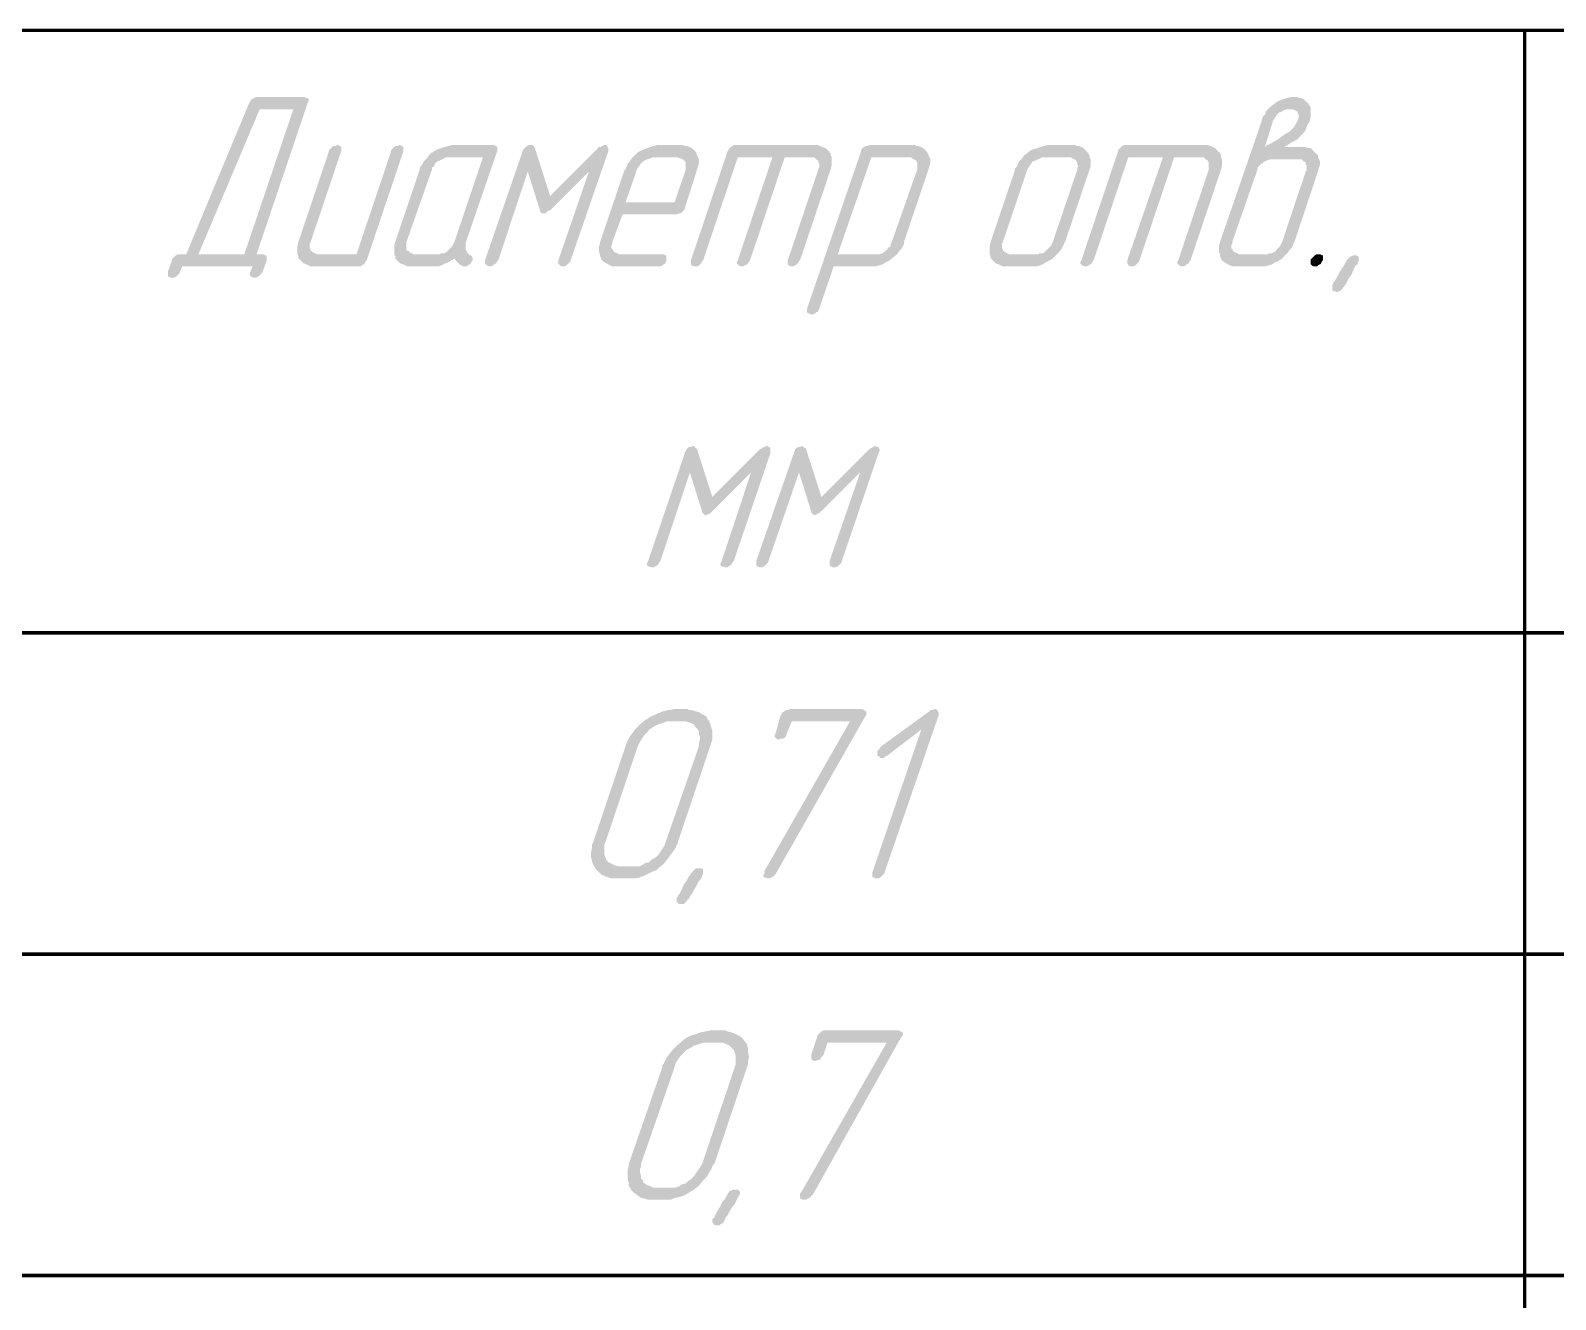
# Model space of a CAD drawing. Extents: x 346 to 4955, y 45 to 639.
# Drawn here: x 1236.69 to 1274.54, y 162.21 to 193.71 of the extents above; entities that cross this region are included whole.
import ezdxf

# ---------------------------------------------------------------- set-up
doc = ezdxf.new("R2010")
doc.units = 0
doc.header["$MEASUREMENT"] = 0
doc.layers.add('PDF _Геометрия', color=7, linetype='CONTINUOUS')
doc.layers.add('PDF _Сплошная заливка', color=7, linetype='CONTINUOUS')

msp = doc.modelspace()

# ---------------------------------------------------------------- hatches: boundary and pattern name
at = {"layer": 'PDF _Сплошная заливка', "transparency": 33554559}
h = msp.add_hatch(color=256, dxfattribs=at)
h.paths.add_polyline_path([(1243.211, 191.75), (1242.376, 191.75), (1240.857, 188.155), (1241.996, 188.155)], flags=0)
h.paths.add_polyline_path([(1243.54, 192.028), (1243.565, 192.028), (1243.59, 192.003), (1243.59, 191.952), (1243.565, 191.901), (1242.3, 188.155), (1242.452, 188.155), (1242.502, 188.129), (1242.528, 188.129), (1242.553, 188.079), (1242.553, 188.053), (1242.553, 188.003), (1242.452, 187.724), (1242.452, 187.699), (1242.426, 187.699), (1242.401, 187.648), (1242.376, 187.623), (1242.325, 187.598), (1242.3, 187.572), (1242.249, 187.572), (1242.224, 187.572), (1242.173, 187.598), (1242.148, 187.598), (1242.148, 187.623), (1242.123, 187.674), (1242.148, 187.724), (1242.199, 187.851), (1240.452, 187.851), (1240.402, 187.724), (1240.402, 187.699), (1240.402, 187.699), (1240.376, 187.674), (1240.351, 187.648), (1240.326, 187.623), (1240.3, 187.598), (1240.25, 187.572), (1240.199, 187.572), (1240.174, 187.572), (1240.123, 187.598), (1240.098, 187.598), (1240.098, 187.623), (1240.098, 187.674), (1240.098, 187.724), (1240.199, 188.003), (1240.199, 188.003), (1240.199, 188.028), (1240.25, 188.079), (1240.275, 188.104), (1240.3, 188.129), (1240.351, 188.155), (1240.402, 188.155), (1240.554, 188.155), (1242.123, 191.927), (1242.123, 191.927), (1242.148, 191.952), (1242.173, 192.003), (1242.199, 192.003), (1242.224, 192.028), (1242.274, 192.053), (1242.325, 192.053), (1243.489, 192.053)], flags=0)
h = msp.add_hatch(color=256, dxfattribs=at)
h.paths.add_polyline_path([(1267.987, 191.75), (1267.911, 191.75), (1267.911, 191.75), (1267.861, 191.75), (1267.785, 191.724), (1267.759, 191.699), (1267.709, 191.674), (1267.709, 191.674), (1267.684, 191.674), (1267.633, 191.623), (1267.582, 191.547), (1267.532, 191.471), (1267.329, 190.813), (1267.329, 190.813), (1267.329, 190.813), (1267.355, 190.838), (1267.38, 190.863), (1267.456, 190.889), (1267.532, 190.939), (1267.633, 190.99), (1267.734, 191.066), (1267.835, 191.142), (1267.937, 191.193), (1267.937, 191.193), (1267.962, 191.218), (1267.987, 191.243), (1268.038, 191.294), (1268.089, 191.37), (1268.114, 191.42), (1268.139, 191.471), (1268.139, 191.471), (1268.139, 191.496), (1268.164, 191.522), (1268.164, 191.547), (1268.164, 191.623), (1268.139, 191.648), (1268.139, 191.674), (1268.139, 191.699), (1268.114, 191.699), (1268.089, 191.724), (1268.013, 191.75)], flags=0)
h.paths.add_polyline_path([(1268.164, 190.509), (1267.506, 190.509), (1267.481, 190.509), (1267.456, 190.509), (1267.38, 190.484), (1267.329, 190.458), (1267.279, 190.433), (1267.279, 190.408), (1267.253, 190.408), (1267.203, 190.357), (1267.152, 190.307), (1267.127, 190.205), (1266.519, 188.459), (1266.519, 188.433), (1266.519, 188.433), (1266.519, 188.408), (1266.494, 188.383), (1266.494, 188.307), (1266.519, 188.281), (1266.545, 188.231), (1266.545, 188.231), (1266.57, 188.205), (1266.646, 188.18), (1266.671, 188.155), (1266.722, 188.155), (1267.38, 188.155), (1267.405, 188.155), (1267.43, 188.18), (1267.506, 188.18), (1267.557, 188.205), (1267.608, 188.231), (1267.608, 188.256), (1267.608, 188.256), (1267.633, 188.281), (1267.658, 188.307), (1267.709, 188.357), (1267.734, 188.408), (1267.759, 188.459), (1268.342, 190.205), (1268.342, 190.231), (1268.367, 190.231), (1268.367, 190.256), (1268.367, 190.281), (1268.367, 190.357), (1268.342, 190.382), (1268.342, 190.433), (1268.342, 190.433), (1268.342, 190.433), (1268.291, 190.458), (1268.24, 190.509), (1268.19, 190.509)], flags=0)
h.paths.add_polyline_path([(1268.139, 192.053), (1268.19, 192.028), (1268.24, 192.028), (1268.291, 192.003), (1268.342, 191.952), (1268.392, 191.901), (1268.417, 191.901), (1268.417, 191.876), (1268.443, 191.825), (1268.468, 191.8), (1268.468, 191.724), (1268.468, 191.648), (1268.468, 191.572), (1268.443, 191.471), (1268.443, 191.446), (1268.417, 191.42), (1268.392, 191.37), (1268.367, 191.319), (1268.342, 191.243), (1268.291, 191.167), (1268.215, 191.091), (1268.164, 191.041), (1268.164, 191.041), (1268.139, 191.015), (1268.114, 190.99), (1268.063, 190.965), (1268.013, 190.939), (1267.962, 190.914), (1267.886, 190.863), (1267.81, 190.813), (1268.291, 190.813), (1268.342, 190.813), (1268.392, 190.788), (1268.468, 190.788), (1268.519, 190.737), (1268.569, 190.686), (1268.62, 190.636), (1268.62, 190.636), (1268.645, 190.61), (1268.645, 190.56), (1268.671, 190.509), (1268.696, 190.458), (1268.696, 190.382), (1268.671, 190.307), (1268.645, 190.205), (1268.063, 188.459), (1268.038, 188.433), (1268.038, 188.408), (1268.013, 188.357), (1267.987, 188.307), (1267.937, 188.256), (1267.886, 188.18), (1267.81, 188.104), (1267.734, 188.028), (1267.734, 188.028), (1267.684, 188.003), (1267.658, 187.978), (1267.582, 187.952), (1267.506, 187.902), (1267.43, 187.876), (1267.329, 187.851), (1267.253, 187.851), (1266.57, 187.851), (1266.545, 187.851), (1266.469, 187.876), (1266.418, 187.902), (1266.368, 187.927), (1266.292, 187.978), (1266.241, 188.028), (1266.241, 188.028), (1266.241, 188.053), (1266.216, 188.104), (1266.216, 188.155), (1266.19, 188.205), (1266.19, 188.281), (1266.19, 188.357), (1266.216, 188.459), (1267.253, 191.471), (1267.253, 191.471), (1267.253, 191.496), (1267.279, 191.572), (1267.329, 191.623), (1267.355, 191.699), (1267.43, 191.775), (1267.481, 191.825), (1267.582, 191.901), (1267.582, 191.901), (1267.608, 191.927), (1267.658, 191.952), (1267.709, 191.977), (1267.785, 192.003), (1267.861, 192.028), (1267.962, 192.053), (1268.038, 192.053), (1268.089, 192.053)], flags=0)
for points in [[(1245.919, 190.838), (1245.944, 190.813), (1245.944, 190.788), (1245.944, 190.762), (1245.944, 190.712), (1245.033, 188.003), (1245.033, 188.003), (1245.008, 187.978), (1244.982, 187.927), (1244.957, 187.902), (1244.907, 187.876), (1244.881, 187.851), (1244.831, 187.851), (1243.692, 187.851), (1243.641, 187.851), (1243.59, 187.876), (1243.54, 187.902), (1243.464, 187.927), (1243.413, 187.978), (1243.363, 188.028), (1243.363, 188.028), (1243.337, 188.053), (1243.337, 188.104), (1243.312, 188.155), (1243.312, 188.205), (1243.312, 188.281), (1243.312, 188.357), (1243.337, 188.459), (1244.097, 190.712), (1244.097, 190.712), (1244.097, 190.737), (1244.147, 190.788), (1244.173, 190.813), (1244.198, 190.838), (1244.248, 190.838), (1244.299, 190.863), (1244.324, 190.863), (1244.375, 190.838), (1244.4, 190.813), (1244.4, 190.788), (1244.4, 190.762), (1244.4, 190.712), (1243.641, 188.459), (1243.641, 188.433), (1243.616, 188.433), (1243.616, 188.408), (1243.616, 188.383), (1243.616, 188.307), (1243.641, 188.281), (1243.641, 188.231), (1243.666, 188.231), (1243.692, 188.205), (1243.742, 188.18), (1243.793, 188.155), (1243.818, 188.155), (1244.78, 188.155), (1245.64, 190.712), (1245.64, 190.712), (1245.64, 190.737), (1245.691, 190.788), (1245.716, 190.813), (1245.742, 190.838), (1245.792, 190.838), (1245.843, 190.863), (1245.868, 190.863)], [(1250.98, 190.863), (1251.006, 190.838), (1251.006, 190.813), (1251.031, 190.788), (1251.031, 190.762), (1251.031, 190.712), (1250.095, 188.003), (1250.095, 188.003), (1250.095, 187.978), (1250.044, 187.927), (1250.019, 187.902), (1249.993, 187.876), (1249.943, 187.851), (1249.892, 187.851), (1249.867, 187.851), (1249.841, 187.876), (1249.816, 187.902), (1249.791, 187.927), (1249.791, 187.952), (1249.791, 188.003), (1250.55, 190.205), (1249.588, 189.243), (1249.563, 189.243), (1249.563, 189.243), (1249.513, 189.218), (1249.487, 189.167), (1249.462, 189.167), (1249.437, 189.167), (1249.411, 189.167), (1249.386, 189.167), (1249.361, 189.193), (1249.335, 189.218), (1249.335, 189.243), (1249.032, 190.205), (1248.298, 188.003), (1248.298, 188.003), (1248.272, 187.978), (1248.247, 187.927), (1248.197, 187.902), (1248.171, 187.876), (1248.121, 187.851), (1248.07, 187.851), (1248.07, 187.851), (1248.019, 187.876), (1247.994, 187.902), (1247.969, 187.927), (1247.969, 187.952), (1247.969, 188.003), (1248.905, 190.712), (1248.905, 190.712), (1248.905, 190.737), (1248.93, 190.762), (1248.956, 190.788), (1248.981, 190.813), (1249.006, 190.838), (1249.057, 190.863), (1249.108, 190.863), (1249.108, 190.863), (1249.133, 190.863), (1249.184, 190.838), (1249.209, 190.788), (1249.588, 189.598), (1250.778, 190.788), (1250.778, 190.813), (1250.828, 190.813), (1250.879, 190.838), (1250.93, 190.863), (1250.955, 190.863)], [(1256.244, 190.863), (1256.295, 190.838), (1256.346, 190.813), (1256.422, 190.788), (1256.472, 190.737), (1256.523, 190.686), (1256.523, 190.686), (1256.548, 190.661), (1256.548, 190.61), (1256.573, 190.56), (1256.573, 190.509), (1256.573, 190.433), (1256.573, 190.357), (1256.548, 190.256), (1255.789, 188.003), (1255.789, 188.003), (1255.764, 187.978), (1255.738, 187.927), (1255.713, 187.902), (1255.662, 187.876), (1255.637, 187.851), (1255.586, 187.851), (1255.561, 187.851), (1255.51, 187.876), (1255.485, 187.902), (1255.485, 187.927), (1255.485, 187.952), (1255.485, 188.003), (1256.244, 190.256), (1256.244, 190.256), (1256.244, 190.281), (1256.27, 190.307), (1256.27, 190.332), (1256.27, 190.408), (1256.244, 190.433), (1256.244, 190.458), (1256.244, 190.484), (1256.219, 190.484), (1256.194, 190.509), (1256.143, 190.56), (1256.093, 190.56), (1256.042, 190.56), (1255.409, 190.56), (1254.549, 188.003), (1254.549, 188.003), (1254.523, 187.978), (1254.498, 187.927), (1254.473, 187.902), (1254.422, 187.876), (1254.372, 187.851), (1254.346, 187.851), (1254.321, 187.851), (1254.27, 187.876), (1254.245, 187.902), (1254.22, 187.927), (1254.22, 187.952), (1254.245, 188.003), (1255.105, 190.56), (1254.245, 190.56), (1253.385, 188.003), (1253.385, 188.003), (1253.359, 187.978), (1253.334, 187.927), (1253.309, 187.902), (1253.283, 187.876), (1253.233, 187.851), (1253.182, 187.851), (1253.157, 187.851), (1253.106, 187.876), (1253.081, 187.902), (1253.081, 187.927), (1253.081, 187.952), (1253.081, 188.003), (1253.992, 190.712), (1253.992, 190.712), (1254.017, 190.737), (1254.017, 190.762), (1254.043, 190.788), (1254.068, 190.813), (1254.119, 190.838), (1254.144, 190.863), (1254.22, 190.863), (1256.194, 190.863)], [(1265.912, 190.863), (1265.988, 190.838), (1266.039, 190.813), (1266.089, 190.788), (1266.14, 190.737), (1266.19, 190.686), (1266.216, 190.686), (1266.216, 190.661), (1266.241, 190.61), (1266.241, 190.56), (1266.266, 190.509), (1266.266, 190.433), (1266.266, 190.357), (1266.241, 190.256), (1265.482, 188.003), (1265.482, 188.003), (1265.456, 187.978), (1265.431, 187.927), (1265.381, 187.902), (1265.355, 187.876), (1265.305, 187.851), (1265.254, 187.851), (1265.254, 187.851), (1265.203, 187.876), (1265.178, 187.902), (1265.153, 187.927), (1265.153, 187.952), (1265.178, 188.003), (1265.937, 190.256), (1265.937, 190.256), (1265.937, 190.281), (1265.937, 190.307), (1265.937, 190.332), (1265.937, 190.408), (1265.937, 190.433), (1265.912, 190.458), (1265.912, 190.484), (1265.912, 190.484), (1265.861, 190.509), (1265.811, 190.56), (1265.785, 190.56), (1265.735, 190.56), (1265.077, 190.56), (1264.216, 188.003), (1264.216, 188.003), (1264.216, 187.978), (1264.166, 187.927), (1264.14, 187.902), (1264.115, 187.876), (1264.065, 187.851), (1264.014, 187.851), (1263.989, 187.851), (1263.938, 187.876), (1263.938, 187.902), (1263.913, 187.927), (1263.913, 187.952), (1263.913, 188.003), (1264.798, 190.56), (1263.938, 190.56), (1263.078, 188.003), (1263.078, 188.003), (1263.052, 187.978), (1263.027, 187.927), (1263.002, 187.902), (1262.951, 187.876), (1262.9, 187.851), (1262.875, 187.851), (1262.85, 187.851), (1262.799, 187.876), (1262.774, 187.902), (1262.749, 187.927), (1262.749, 187.952), (1262.774, 188.003), (1263.685, 190.712), (1263.685, 190.712), (1263.685, 190.737), (1263.71, 190.762), (1263.736, 190.788), (1263.761, 190.813), (1263.786, 190.838), (1263.837, 190.863), (1263.887, 190.863), (1265.887, 190.863)], [(1268.746, 188.129), (1268.772, 188.129), (1268.772, 188.079), (1268.772, 188.053), (1268.772, 188.003), (1268.772, 188.003), (1268.746, 187.978), (1268.721, 187.927), (1268.696, 187.902), (1268.645, 187.876), (1268.62, 187.851), (1268.569, 187.851), (1268.544, 187.851), (1268.493, 187.876), (1268.468, 187.902), (1268.468, 187.927), (1268.468, 187.952), (1268.468, 188.003), (1268.468, 188.003), (1268.468, 188.028), (1268.493, 188.053), (1268.519, 188.079), (1268.544, 188.104), (1268.569, 188.129), (1268.62, 188.155), (1268.671, 188.155), (1268.696, 188.155)], [(1269.607, 188.129), (1269.632, 188.104), (1269.658, 188.079), (1269.658, 188.053), (1269.658, 188.028), (1269.658, 188.003), (1269.658, 187.978), (1269.658, 187.978), (1269.658, 187.978), (1269.632, 187.952), (1269.632, 187.902), (1269.582, 187.876), (1269.531, 187.775), (1269.48, 187.648), (1269.404, 187.547), (1269.379, 187.497), (1269.354, 187.446), (1269.329, 187.395), (1269.303, 187.37), (1269.303, 187.345), (1269.278, 187.345), (1269.253, 187.294), (1269.227, 187.269), (1269.202, 187.243), (1269.177, 187.243), (1269.126, 187.218), (1269.101, 187.218), (1269.05, 187.243), (1269.025, 187.243), (1269, 187.269), (1269, 187.294), (1269, 187.319), (1269, 187.345), (1269, 187.37), (1269, 187.37), (1269, 187.395), (1269.025, 187.421), (1269.025, 187.446), (1269.05, 187.471), (1269.126, 187.598), (1269.177, 187.699), (1269.253, 187.826), (1269.278, 187.851), (1269.303, 187.902), (1269.329, 187.952), (1269.354, 187.978), (1269.354, 188.003), (1269.354, 188.003), (1269.404, 188.053), (1269.43, 188.079), (1269.455, 188.104), (1269.48, 188.104), (1269.531, 188.129), (1269.556, 188.129)], [(1255.004, 183.37), (1255.03, 183.37), (1255.055, 183.345), (1255.055, 183.319), (1255.055, 183.269), (1255.055, 183.218), (1254.144, 180.535), (1254.144, 180.535), (1254.119, 180.509), (1254.093, 180.459), (1254.068, 180.433), (1254.017, 180.408), (1253.992, 180.383), (1253.941, 180.383), (1253.916, 180.383), (1253.865, 180.408), (1253.84, 180.408), (1253.815, 180.433), (1253.815, 180.484), (1253.84, 180.535), (1254.574, 182.737), (1253.612, 181.775), (1253.612, 181.775), (1253.587, 181.75), (1253.562, 181.725), (1253.511, 181.699), (1253.486, 181.699), (1253.461, 181.674), (1253.435, 181.674), (1253.41, 181.699), (1253.385, 181.725), (1253.359, 181.75), (1253.359, 181.775), (1253.056, 182.737), (1252.322, 180.535), (1252.322, 180.535), (1252.296, 180.509), (1252.271, 180.459), (1252.246, 180.433), (1252.195, 180.408), (1252.17, 180.383), (1252.119, 180.383), (1252.094, 180.383), (1252.043, 180.408), (1252.018, 180.408), (1251.993, 180.433), (1251.993, 180.484), (1252.018, 180.535), (1252.929, 183.218), (1252.929, 183.243), (1252.929, 183.243), (1252.954, 183.269), (1252.98, 183.319), (1253.005, 183.345), (1253.03, 183.37), (1253.081, 183.37), (1253.132, 183.395), (1253.157, 183.395), (1253.182, 183.37), (1253.207, 183.345), (1253.233, 183.319), (1253.612, 182.13), (1254.802, 183.319), (1254.827, 183.319), (1254.852, 183.345), (1254.903, 183.37), (1254.954, 183.395), (1254.979, 183.395)], [(1257.687, 183.37), (1257.738, 183.37), (1257.738, 183.345), (1257.763, 183.319), (1257.763, 183.269), (1257.738, 183.218), (1256.826, 180.535), (1256.826, 180.535), (1256.826, 180.509), (1256.776, 180.459), (1256.751, 180.433), (1256.725, 180.408), (1256.675, 180.383), (1256.624, 180.383), (1256.599, 180.383), (1256.548, 180.408), (1256.548, 180.408), (1256.523, 180.433), (1256.523, 180.484), (1256.523, 180.535), (1257.282, 182.737), (1256.32, 181.775), (1256.295, 181.775), (1256.295, 181.75), (1256.244, 181.725), (1256.194, 181.699), (1256.194, 181.699), (1256.143, 181.674), (1256.143, 181.674), (1256.118, 181.699), (1256.093, 181.725), (1256.067, 181.75), (1256.067, 181.775), (1255.764, 182.737), (1255.004, 180.535), (1255.004, 180.535), (1255.004, 180.509), (1254.954, 180.459), (1254.928, 180.433), (1254.903, 180.408), (1254.852, 180.383), (1254.802, 180.383), (1254.777, 180.383), (1254.726, 180.408), (1254.726, 180.408), (1254.701, 180.433), (1254.701, 180.484), (1254.701, 180.535), (1255.637, 183.218), (1255.637, 183.243), (1255.637, 183.243), (1255.662, 183.269), (1255.662, 183.319), (1255.713, 183.345), (1255.738, 183.37), (1255.789, 183.37), (1255.839, 183.395), (1255.839, 183.395), (1255.865, 183.37), (1255.915, 183.345), (1255.941, 183.319), (1256.32, 182.13), (1257.51, 183.319), (1257.51, 183.319), (1257.56, 183.345), (1257.611, 183.37), (1257.662, 183.395), (1257.687, 183.395)], [(1257.383, 176.839), (1257.409, 176.813), (1257.434, 176.813), (1257.434, 176.763), (1257.434, 176.712), (1257.434, 176.712), (1257.409, 176.687), (1255.181, 172.763), (1255.181, 172.763), (1255.181, 172.763), (1255.131, 172.712), (1255.08, 172.687), (1255.03, 172.662), (1255.004, 172.662), (1254.979, 172.662), (1254.928, 172.687), (1254.903, 172.687), (1254.878, 172.712), (1254.878, 172.737), (1254.903, 172.788), (1254.903, 172.813), (1254.903, 172.839), (1257.029, 176.56), (1255.586, 176.56), (1255.46, 176.256), (1255.46, 176.256), (1255.46, 176.231), (1255.435, 176.18), (1255.409, 176.155), (1255.359, 176.13), (1255.308, 176.13), (1255.257, 176.104), (1255.257, 176.104), (1255.207, 176.13), (1255.181, 176.155), (1255.156, 176.18), (1255.156, 176.206), (1255.181, 176.256), (1255.308, 176.712), (1255.308, 176.712), (1255.333, 176.737), (1255.359, 176.788), (1255.409, 176.813), (1255.435, 176.839), (1255.485, 176.839), (1255.536, 176.864), (1257.333, 176.864)], [(1259.205, 176.839), (1259.205, 176.813), (1259.231, 176.788), (1259.231, 176.763), (1259.231, 176.712), (1257.889, 172.813), (1257.889, 172.788), (1257.889, 172.788), (1257.839, 172.737), (1257.813, 172.712), (1257.788, 172.687), (1257.738, 172.662), (1257.687, 172.662), (1257.662, 172.662), (1257.611, 172.687), (1257.611, 172.687), (1257.586, 172.712), (1257.586, 172.763), (1257.586, 172.813), (1258.801, 176.358), (1257.94, 175.699), (1257.915, 175.699), (1257.889, 175.674), (1257.864, 175.649), (1257.813, 175.649), (1257.813, 175.649), (1257.788, 175.649), (1257.763, 175.674), (1257.738, 175.699), (1257.712, 175.699), (1257.712, 175.725), (1257.712, 175.775), (1257.712, 175.801), (1257.712, 175.826), (1257.738, 175.851), (1257.763, 175.877), (1257.788, 175.927), (1259.003, 176.813), (1259.003, 176.813), (1259.028, 176.839), (1259.079, 176.839), (1259.129, 176.864), (1259.155, 176.864)], [(1253.334, 172.915), (1253.359, 172.915), (1253.385, 172.864), (1253.385, 172.864), (1253.385, 172.839), (1253.385, 172.788), (1253.385, 172.788), (1253.385, 172.788), (1253.385, 172.763), (1253.359, 172.737), (1253.359, 172.712), (1253.334, 172.662), (1253.258, 172.56), (1253.207, 172.459), (1253.132, 172.332), (1253.106, 172.282), (1253.081, 172.256), (1253.056, 172.206), (1253.03, 172.181), (1253.03, 172.155), (1253.005, 172.155), (1252.98, 172.105), (1252.954, 172.079), (1252.929, 172.054), (1252.904, 172.029), (1252.853, 172.029), (1252.828, 172.029), (1252.777, 172.029), (1252.752, 172.054), (1252.727, 172.079), (1252.727, 172.105), (1252.727, 172.13), (1252.727, 172.155), (1252.727, 172.155), (1252.727, 172.181), (1252.727, 172.181), (1252.752, 172.206), (1252.752, 172.231), (1252.803, 172.282), (1252.853, 172.383), (1252.904, 172.51), (1252.98, 172.611), (1253.005, 172.662), (1253.03, 172.712), (1253.056, 172.737), (1253.081, 172.788), (1253.081, 172.788), (1253.106, 172.813), (1253.132, 172.839), (1253.157, 172.864), (1253.182, 172.889), (1253.207, 172.915), (1253.258, 172.915), (1253.283, 172.915)], [(1258.294, 168.864), (1258.32, 168.839), (1258.345, 168.839), (1258.345, 168.788), (1258.32, 168.738), (1258.32, 168.738), (1258.294, 168.712), (1256.093, 164.788), (1256.093, 164.788), (1256.067, 164.788), (1256.042, 164.738), (1255.966, 164.712), (1255.941, 164.687), (1255.89, 164.687), (1255.865, 164.687), (1255.814, 164.712), (1255.789, 164.712), (1255.789, 164.738), (1255.789, 164.763), (1255.789, 164.814), (1255.789, 164.839), (1255.814, 164.864), (1257.94, 168.586), (1256.472, 168.586), (1256.371, 168.282), (1256.371, 168.282), (1256.346, 168.257), (1256.32, 168.231), (1256.295, 168.181), (1256.27, 168.155), (1256.219, 168.155), (1256.168, 168.13), (1256.143, 168.13), (1256.093, 168.155), (1256.067, 168.181), (1256.067, 168.206), (1256.067, 168.231), (1256.067, 168.282), (1256.219, 168.738), (1256.219, 168.738), (1256.219, 168.763), (1256.27, 168.814), (1256.295, 168.839), (1256.32, 168.864), (1256.371, 168.89), (1256.422, 168.89), (1258.244, 168.89)], [(1254.22, 164.94), (1254.27, 164.94), (1254.27, 164.915), (1254.296, 164.89), (1254.296, 164.864), (1254.296, 164.814), (1254.27, 164.814), (1254.27, 164.814), (1254.27, 164.788), (1254.27, 164.763), (1254.245, 164.738), (1254.22, 164.687), (1254.169, 164.586), (1254.093, 164.485), (1254.017, 164.358), (1253.992, 164.307), (1253.967, 164.282), (1253.941, 164.231), (1253.916, 164.206), (1253.916, 164.181), (1253.916, 164.181), (1253.891, 164.13), (1253.865, 164.105), (1253.815, 164.08), (1253.79, 164.054), (1253.739, 164.054), (1253.739, 164.054), (1253.688, 164.054), (1253.638, 164.08), (1253.638, 164.105), (1253.612, 164.13), (1253.612, 164.156), (1253.612, 164.181), (1253.612, 164.206), (1253.612, 164.206), (1253.638, 164.206), (1253.638, 164.231), (1253.663, 164.257), (1253.688, 164.307), (1253.739, 164.409), (1253.815, 164.535), (1253.865, 164.637), (1253.916, 164.687), (1253.941, 164.738), (1253.967, 164.763), (1253.967, 164.814), (1253.992, 164.814), (1253.992, 164.839), (1254.017, 164.864), (1254.043, 164.915), (1254.093, 164.915), (1254.119, 164.94), (1254.144, 164.94), (1254.169, 164.94)]]:
    msp.add_hatch(color=256, dxfattribs=at).paths.add_polyline_path(points)
h = msp.add_hatch(color=256, dxfattribs=at)
h.paths.add_polyline_path([(1247.918, 190.56), (1247.032, 190.56), (1247.007, 190.56), (1246.956, 190.534), (1246.906, 190.509), (1246.855, 190.484), (1246.805, 190.458), (1246.805, 190.458), (1246.779, 190.458), (1246.729, 190.408), (1246.703, 190.332), (1246.653, 190.307), (1246.653, 190.256), (1246.02, 188.459), (1246.02, 188.433), (1246.02, 188.433), (1246.02, 188.408), (1246.02, 188.383), (1246.02, 188.307), (1246.02, 188.281), (1246.045, 188.231), (1246.071, 188.231), (1246.096, 188.205), (1246.147, 188.18), (1246.197, 188.155), (1246.222, 188.155), (1246.83, 188.155), (1246.855, 188.155), (1246.881, 188.18), (1246.956, 188.18), (1247.007, 188.205), (1247.032, 188.231), (1247.058, 188.256), (1247.058, 188.256), (1247.083, 188.281), (1247.108, 188.307), (1247.159, 188.357), (1247.184, 188.408), (1247.21, 188.459)], flags=0)
h.paths.add_polyline_path([(1248.247, 190.838), (1248.272, 190.813), (1248.272, 190.788), (1248.272, 190.762), (1248.272, 190.712), (1247.488, 188.433), (1247.488, 188.433), (1247.488, 188.408), (1247.488, 188.383), (1247.488, 188.332), (1247.488, 188.281), (1247.513, 188.231), (1247.538, 188.18), (1247.589, 188.129), (1247.614, 188.129), (1247.614, 188.129), (1247.64, 188.104), (1247.665, 188.053), (1247.665, 188.028), (1247.665, 188.003), (1247.665, 188.003), (1247.64, 187.978), (1247.614, 187.927), (1247.589, 187.902), (1247.538, 187.876), (1247.513, 187.851), (1247.463, 187.851), (1247.437, 187.851), (1247.412, 187.851), (1247.387, 187.876), (1247.336, 187.902), (1247.311, 187.927), (1247.26, 187.978), (1247.21, 188.053), (1247.21, 188.053), (1247.184, 188.028), (1247.134, 188.003), (1247.058, 187.952), (1246.982, 187.927), (1246.881, 187.876), (1246.805, 187.851), (1246.703, 187.851), (1246.096, 187.851), (1246.045, 187.851), (1245.995, 187.876), (1245.944, 187.902), (1245.868, 187.927), (1245.818, 187.978), (1245.767, 188.028), (1245.767, 188.028), (1245.742, 188.053), (1245.742, 188.104), (1245.716, 188.155), (1245.716, 188.205), (1245.716, 188.281), (1245.716, 188.357), (1245.742, 188.459), (1246.349, 190.256), (1246.349, 190.281), (1246.349, 190.307), (1246.374, 190.332), (1246.425, 190.408), (1246.45, 190.458), (1246.526, 190.534), (1246.577, 190.61), (1246.653, 190.686), (1246.678, 190.686), (1246.703, 190.712), (1246.754, 190.737), (1246.805, 190.762), (1246.881, 190.788), (1246.956, 190.813), (1247.058, 190.838), (1247.159, 190.863), (1248.197, 190.863)], flags=0)
h = msp.add_hatch(color=256, dxfattribs=at)
h.paths.add_polyline_path([(1252.752, 190.56), (1252.119, 190.56), (1252.094, 190.534), (1252.069, 190.534), (1251.993, 190.509), (1251.942, 190.484), (1251.891, 190.458), (1251.891, 190.458), (1251.866, 190.433), (1251.841, 190.408), (1251.79, 190.332), (1251.74, 190.256), (1251.461, 189.446), (1252.676, 189.446), (1252.954, 190.256), (1252.954, 190.256), (1252.954, 190.281), (1252.954, 190.281), (1252.954, 190.332), (1252.954, 190.382), (1252.954, 190.433), (1252.929, 190.458), (1252.929, 190.458), (1252.929, 190.458), (1252.878, 190.509), (1252.828, 190.534), (1252.803, 190.534)], flags=0)
h.paths.add_polyline_path([(1252.929, 190.838), (1252.98, 190.838), (1253.056, 190.813), (1253.106, 190.788), (1253.157, 190.737), (1253.207, 190.686), (1253.207, 190.661), (1253.233, 190.636), (1253.233, 190.61), (1253.258, 190.56), (1253.283, 190.484), (1253.283, 190.433), (1253.258, 190.332), (1253.233, 190.256), (1252.929, 189.294), (1252.929, 189.294), (1252.929, 189.269), (1252.904, 189.243), (1252.878, 189.218), (1252.853, 189.193), (1252.828, 189.167), (1252.777, 189.167), (1252.727, 189.142), (1251.385, 189.142), (1251.132, 188.459), (1251.132, 188.433), (1251.132, 188.433), (1251.132, 188.408), (1251.107, 188.383), (1251.107, 188.307), (1251.132, 188.281), (1251.158, 188.231), (1251.158, 188.231), (1251.183, 188.205), (1251.259, 188.18), (1251.284, 188.155), (1251.335, 188.155), (1252.398, 188.155), (1252.448, 188.129), (1252.474, 188.129), (1252.474, 188.079), (1252.474, 188.053), (1252.474, 188.003), (1252.474, 188.003), (1252.474, 187.978), (1252.448, 187.952), (1252.448, 187.927), (1252.398, 187.902), (1252.372, 187.876), (1252.322, 187.851), (1252.271, 187.851), (1251.183, 187.851), (1251.132, 187.851), (1251.082, 187.876), (1251.031, 187.902), (1250.98, 187.927), (1250.904, 187.978), (1250.854, 188.028), (1250.854, 188.028), (1250.854, 188.053), (1250.828, 188.104), (1250.828, 188.155), (1250.803, 188.205), (1250.803, 188.281), (1250.803, 188.357), (1250.828, 188.459), (1251.436, 190.256), (1251.461, 190.256), (1251.461, 190.281), (1251.487, 190.332), (1251.512, 190.408), (1251.562, 190.458), (1251.613, 190.534), (1251.689, 190.61), (1251.765, 190.686), (1251.765, 190.686), (1251.815, 190.712), (1251.866, 190.737), (1251.917, 190.762), (1251.993, 190.788), (1252.069, 190.813), (1252.145, 190.838), (1252.246, 190.863), (1252.878, 190.863)], flags=0)
h = msp.add_hatch(color=256, dxfattribs=at)
h.paths.add_polyline_path([(1258.497, 190.56), (1257.56, 190.56), (1256.725, 188.155), (1257.687, 188.155), (1257.712, 188.155), (1257.763, 188.155), (1257.839, 188.18), (1257.864, 188.205), (1257.915, 188.231), (1257.915, 188.256), (1257.94, 188.256), (1257.965, 188.281), (1257.965, 188.307), (1258.041, 188.357), (1258.041, 188.408), (1258.067, 188.459), (1258.699, 190.256), (1258.699, 190.256), (1258.699, 190.281), (1258.699, 190.307), (1258.699, 190.332), (1258.699, 190.382), (1258.699, 190.433), (1258.674, 190.458), (1258.674, 190.458), (1258.674, 190.484), (1258.623, 190.509), (1258.573, 190.534), (1258.547, 190.56)], flags=0)
h.paths.add_polyline_path([(1258.674, 190.838), (1258.725, 190.838), (1258.801, 190.813), (1258.851, 190.788), (1258.902, 190.737), (1258.952, 190.686), (1258.952, 190.661), (1258.978, 190.636), (1258.978, 190.61), (1259.003, 190.56), (1259.028, 190.509), (1259.028, 190.433), (1259.003, 190.357), (1258.978, 190.256), (1258.37, 188.459), (1258.37, 188.433), (1258.37, 188.408), (1258.345, 188.357), (1258.32, 188.307), (1258.269, 188.256), (1258.218, 188.18), (1258.142, 188.104), (1258.041, 188.028), (1258.041, 188.028), (1258.016, 188.003), (1257.965, 187.978), (1257.915, 187.952), (1257.839, 187.902), (1257.738, 187.876), (1257.662, 187.851), (1257.56, 187.851), (1256.624, 187.851), (1256.27, 186.813), (1256.27, 186.788), (1256.27, 186.788), (1256.244, 186.762), (1256.244, 186.737), (1256.194, 186.712), (1256.168, 186.686), (1256.118, 186.661), (1256.067, 186.661), (1256.042, 186.661), (1256.017, 186.686), (1255.991, 186.686), (1255.966, 186.712), (1255.966, 186.762), (1255.966, 186.813), (1257.307, 190.712), (1257.307, 190.712), (1257.307, 190.737), (1257.333, 190.788), (1257.383, 190.813), (1257.409, 190.838), (1257.459, 190.838), (1257.51, 190.863), (1258.649, 190.863)], flags=0)
h = msp.add_hatch(color=256, dxfattribs=at)
h.paths.add_polyline_path([(1262.47, 190.56), (1261.812, 190.56), (1261.787, 190.56), (1261.762, 190.534), (1261.686, 190.509), (1261.635, 190.484), (1261.584, 190.458), (1261.584, 190.458), (1261.559, 190.458), (1261.534, 190.408), (1261.483, 190.332), (1261.458, 190.307), (1261.432, 190.256), (1260.825, 188.459), (1260.825, 188.433), (1260.8, 188.433), (1260.8, 188.408), (1260.8, 188.383), (1260.8, 188.307), (1260.825, 188.281), (1260.825, 188.231), (1260.85, 188.231), (1260.876, 188.205), (1260.926, 188.18), (1260.977, 188.155), (1261.002, 188.155), (1261.686, 188.155), (1261.711, 188.155), (1261.736, 188.18), (1261.812, 188.18), (1261.863, 188.205), (1261.888, 188.231), (1261.888, 188.256), (1261.913, 188.256), (1261.939, 188.281), (1261.964, 188.307), (1262.015, 188.357), (1262.04, 188.408), (1262.065, 188.459), (1262.673, 190.256), (1262.673, 190.256), (1262.673, 190.281), (1262.673, 190.307), (1262.698, 190.332), (1262.673, 190.382), (1262.673, 190.433), (1262.647, 190.458), (1262.647, 190.458), (1262.647, 190.484), (1262.597, 190.509), (1262.546, 190.534), (1262.521, 190.56)], flags=0)
h.paths.add_polyline_path([(1262.647, 190.838), (1262.723, 190.838), (1262.774, 190.813), (1262.824, 190.788), (1262.875, 190.737), (1262.926, 190.686), (1262.951, 190.661), (1262.951, 190.636), (1262.976, 190.61), (1262.976, 190.56), (1263.002, 190.509), (1263.002, 190.433), (1263.002, 190.332), (1262.976, 190.256), (1262.369, 188.459), (1262.344, 188.433), (1262.344, 188.408), (1262.318, 188.357), (1262.293, 188.307), (1262.242, 188.231), (1262.192, 188.18), (1262.116, 188.104), (1262.04, 188.028), (1262.04, 188.028), (1261.989, 188.003), (1261.939, 187.978), (1261.888, 187.952), (1261.812, 187.902), (1261.736, 187.876), (1261.635, 187.851), (1261.559, 187.851), (1260.876, 187.851), (1260.825, 187.851), (1260.775, 187.876), (1260.724, 187.902), (1260.648, 187.927), (1260.597, 187.978), (1260.547, 188.028), (1260.547, 188.028), (1260.521, 188.053), (1260.521, 188.104), (1260.496, 188.155), (1260.496, 188.205), (1260.496, 188.281), (1260.496, 188.357), (1260.521, 188.459), (1261.129, 190.256), (1261.129, 190.281), (1261.154, 190.307), (1261.179, 190.332), (1261.205, 190.408), (1261.23, 190.458), (1261.306, 190.534), (1261.357, 190.61), (1261.458, 190.686), (1261.458, 190.686), (1261.483, 190.712), (1261.534, 190.737), (1261.584, 190.762), (1261.686, 190.788), (1261.762, 190.813), (1261.837, 190.838), (1261.939, 190.863), (1262.622, 190.863)], flags=0)
h = msp.add_hatch(color=256, dxfattribs=at)
h.paths.add_polyline_path([(1252.878, 176.56), (1252.524, 176.56), (1252.474, 176.56), (1252.423, 176.535), (1252.347, 176.51), (1252.271, 176.484), (1252.17, 176.434), (1252.094, 176.383), (1252.094, 176.383), (1252.043, 176.358), (1252.018, 176.307), (1251.967, 176.256), (1251.917, 176.206), (1251.866, 176.13), (1251.815, 176.054), (1251.765, 175.953), (1250.955, 173.548), (1250.955, 173.548), (1250.93, 173.522), (1250.93, 173.472), (1250.93, 173.396), (1250.93, 173.345), (1250.93, 173.269), (1250.955, 173.193), (1250.98, 173.143), (1250.98, 173.117), (1251.006, 173.092), (1251.031, 173.067), (1251.082, 173.041), (1251.132, 173.016), (1251.183, 172.991), (1251.259, 172.965), (1251.36, 172.965), (1251.689, 172.965), (1251.74, 172.965), (1251.815, 172.965), (1251.866, 172.991), (1251.942, 173.041), (1252.043, 173.067), (1252.119, 173.143), (1252.145, 173.143), (1252.17, 173.168), (1252.22, 173.193), (1252.271, 173.244), (1252.322, 173.32), (1252.372, 173.396), (1252.423, 173.472), (1252.448, 173.548), (1253.283, 175.953), (1253.283, 175.978), (1253.283, 176.003), (1253.283, 176.054), (1253.309, 176.104), (1253.309, 176.18), (1253.283, 176.231), (1253.283, 176.307), (1253.233, 176.383), (1253.233, 176.383), (1253.207, 176.408), (1253.182, 176.434), (1253.157, 176.484), (1253.106, 176.51), (1253.03, 176.535), (1252.954, 176.56)], flags=0)
h.paths.add_polyline_path([(1253.03, 176.839), (1253.106, 176.839), (1253.182, 176.813), (1253.283, 176.788), (1253.359, 176.737), (1253.461, 176.687), (1253.511, 176.586), (1253.536, 176.586), (1253.536, 176.535), (1253.562, 176.51), (1253.587, 176.408), (1253.612, 176.332), (1253.612, 176.206), (1253.612, 176.104), (1253.587, 176.029), (1253.562, 175.953), (1252.752, 173.548), (1252.752, 173.548), (1252.752, 173.548), (1252.752, 173.522), (1252.727, 173.497), (1252.701, 173.421), (1252.651, 173.345), (1252.575, 173.244), (1252.499, 173.143), (1252.398, 173.016), (1252.271, 172.915), (1252.271, 172.915), (1252.271, 172.915), (1252.246, 172.889), (1252.22, 172.864), (1252.145, 172.839), (1252.043, 172.788), (1251.942, 172.737), (1251.815, 172.687), (1251.689, 172.662), (1251.537, 172.662), (1251.233, 172.662), (1251.183, 172.662), (1251.107, 172.662), (1251.031, 172.687), (1250.955, 172.712), (1250.854, 172.763), (1250.778, 172.839), (1250.702, 172.915), (1250.702, 172.94), (1250.677, 172.965), (1250.651, 173.016), (1250.626, 173.092), (1250.601, 173.193), (1250.601, 173.294), (1250.626, 173.421), (1250.626, 173.497), (1250.651, 173.548), (1251.461, 175.953), (1251.461, 175.978), (1251.461, 175.978), (1251.487, 176.003), (1251.487, 176.029), (1251.512, 176.079), (1251.562, 176.18), (1251.638, 176.282), (1251.714, 176.383), (1251.815, 176.484), (1251.942, 176.586), (1251.942, 176.586), (1251.967, 176.611), (1251.993, 176.611), (1252.018, 176.636), (1252.094, 176.687), (1252.17, 176.712), (1252.271, 176.763), (1252.398, 176.813), (1252.524, 176.839), (1252.676, 176.864), (1253.005, 176.864)], flags=0)
h = msp.add_hatch(color=256, dxfattribs=at)
h.paths.add_polyline_path([(1253.764, 168.586), (1253.435, 168.586), (1253.385, 168.586), (1253.309, 168.56), (1253.233, 168.535), (1253.157, 168.51), (1253.081, 168.459), (1252.98, 168.409), (1252.98, 168.409), (1252.954, 168.383), (1252.904, 168.333), (1252.853, 168.282), (1252.803, 168.231), (1252.752, 168.155), (1252.701, 168.079), (1252.676, 167.978), (1251.841, 165.573), (1251.841, 165.573), (1251.841, 165.548), (1251.841, 165.497), (1251.815, 165.447), (1251.815, 165.371), (1251.841, 165.295), (1251.841, 165.219), (1251.891, 165.168), (1251.891, 165.143), (1251.891, 165.118), (1251.942, 165.092), (1251.967, 165.067), (1252.018, 165.042), (1252.094, 165.016), (1252.145, 164.991), (1252.246, 164.991), (1252.6, 164.991), (1252.651, 164.991), (1252.701, 164.991), (1252.777, 165.016), (1252.853, 165.067), (1252.954, 165.092), (1253.03, 165.168), (1253.03, 165.168), (1253.081, 165.193), (1253.106, 165.219), (1253.157, 165.269), (1253.207, 165.345), (1253.258, 165.421), (1253.309, 165.497), (1253.359, 165.573), (1254.169, 167.978), (1254.169, 168.004), (1254.194, 168.029), (1254.194, 168.079), (1254.194, 168.13), (1254.194, 168.206), (1254.194, 168.257), (1254.169, 168.333), (1254.144, 168.409), (1254.119, 168.409), (1254.119, 168.434), (1254.093, 168.459), (1254.043, 168.51), (1253.992, 168.535), (1253.941, 168.56), (1253.865, 168.586)], flags=0)
h.paths.add_polyline_path([(1253.941, 168.89), (1253.992, 168.864), (1254.093, 168.839), (1254.169, 168.814), (1254.27, 168.763), (1254.346, 168.712), (1254.422, 168.611), (1254.422, 168.611), (1254.448, 168.586), (1254.473, 168.535), (1254.498, 168.434), (1254.498, 168.358), (1254.523, 168.231), (1254.498, 168.13), (1254.498, 168.054), (1254.473, 167.978), (1253.663, 165.573), (1253.663, 165.573), (1253.638, 165.573), (1253.638, 165.548), (1253.612, 165.523), (1253.587, 165.447), (1253.536, 165.371), (1253.486, 165.269), (1253.385, 165.168), (1253.283, 165.042), (1253.157, 164.94), (1253.157, 164.94), (1253.157, 164.94), (1253.132, 164.915), (1253.106, 164.915), (1253.03, 164.864), (1252.954, 164.814), (1252.828, 164.763), (1252.701, 164.738), (1252.575, 164.687), (1252.448, 164.687), (1252.119, 164.687), (1252.094, 164.687), (1252.018, 164.687), (1251.942, 164.712), (1251.841, 164.738), (1251.765, 164.788), (1251.664, 164.864), (1251.588, 164.94), (1251.588, 164.966), (1251.562, 164.991), (1251.537, 165.042), (1251.537, 165.118), (1251.512, 165.219), (1251.512, 165.32), (1251.512, 165.447), (1251.537, 165.523), (1251.537, 165.573), (1252.372, 167.978), (1252.372, 168.004), (1252.372, 168.004), (1252.372, 168.029), (1252.398, 168.054), (1252.423, 168.105), (1252.474, 168.206), (1252.549, 168.307), (1252.625, 168.409), (1252.727, 168.51), (1252.853, 168.611), (1252.853, 168.611), (1252.853, 168.636), (1252.878, 168.636), (1252.904, 168.662), (1252.98, 168.712), (1253.081, 168.763), (1253.182, 168.788), (1253.309, 168.839), (1253.435, 168.864), (1253.562, 168.89), (1253.916, 168.89)], flags=0)

# ---------------------------------------------------------------- linework, layer by layer
at = {"layer": 'PDF _Геометрия', "lineweight": 60}
for points in [[(1362.664, 178.757), (1362.664, 193.707), (1198.06, 193.707), (1198.06, 178.757)], [(1362.664, 170.783), (1362.664, 178.757), (1198.06, 178.757), (1198.06, 170.783)], [(1362.664, 162.81), (1362.664, 170.783), (1198.06, 170.783), (1198.06, 162.81)], [(1362.664, 154.836), (1362.664, 162.81), (1198.06, 162.81), (1198.06, 154.836)]]:
    msp.add_lwpolyline(points, close=True, dxfattribs=at)
msp.add_lwpolyline([(1273.785, 76.491), (1273.785, 90.052), (1273.785, 99.022), (1273.785, 106.996), (1273.785, 114.969), (1273.785, 122.943), (1273.785, 130.916), (1273.785, 138.89), (1273.785, 146.863), (1273.785, 154.836), (1273.785, 162.81), (1273.785, 170.783), (1273.785, 178.757), (1273.785, 193.707)], dxfattribs=at)

doc.saveas('drawing.dxf')
